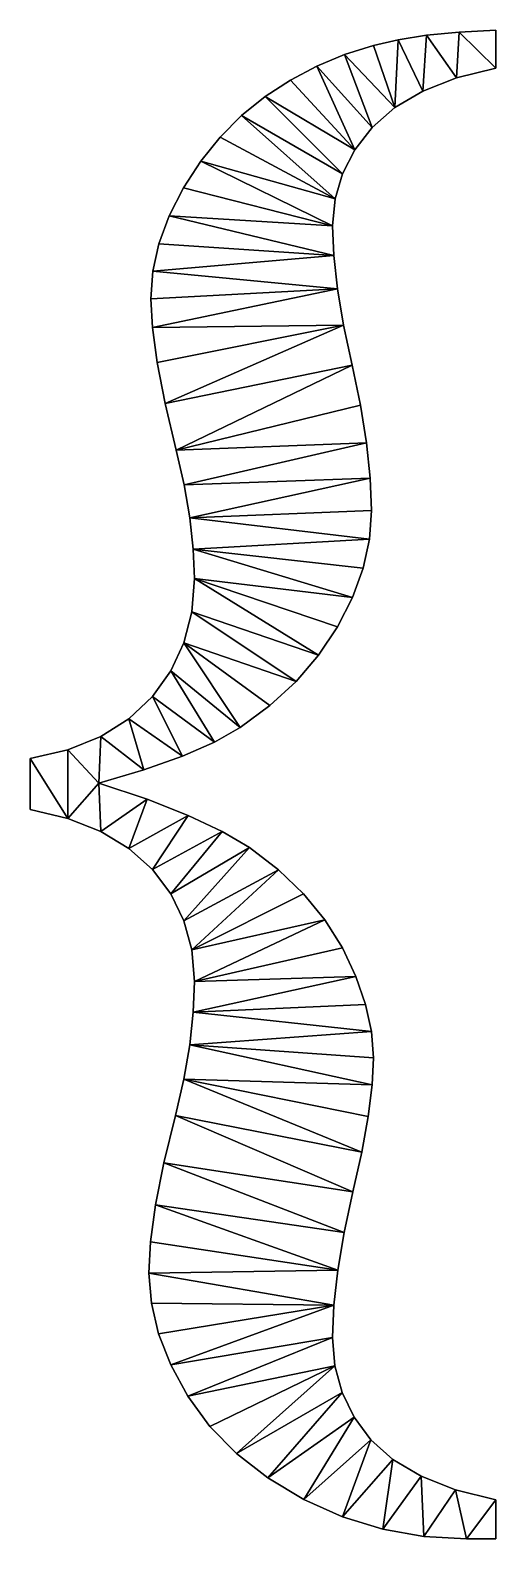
# Model space of a CAD drawing. Header units: metres. Extents: x 0.11 to 0.5, y -0.29 to 0.95.
import ezdxf

# ---------------------------------------------------------------- set-up
doc = ezdxf.new("R2010")
doc.units = ezdxf.units.M

msp = doc.modelspace()

# ---------------------------------------------------------------- meshes
at = {"layer": 'Armanisoft_0', "linetype": 'CONTINUOUS'}
mesh = msp.add_polyface(dxfattribs=at)
corners = [(0.30675, 0.89971), (0.380369, 0.855944), (0.370188, 0.836382), (0.349245, 0.924668), (0.394623, 0.874278), (0.327507, 0.913183), (0.371964, 0.934167), (0.413189, 0.890615), (0.395665, 0.941678), (0.415811, 0.946384), (0.436305, 0.904184), (0.43928, 0.950052), (0.463972, 0.914985), (0.466073, 0.95268), (0.496189, 0.954268), (0.496189, 0.923018), (0.30675, 0.89971, 0.229421), (0.370188, 0.836382, 0.229421), (0.380369, 0.855944, 0.229421), (0.349245, 0.924668, 0.229421), (0.394623, 0.874278, 0.229421), (0.327507, 0.913183, 0.229421), (0.371964, 0.934167, 0.229421), (0.413189, 0.890615, 0.229421), (0.395665, 0.941678, 0.229421), (0.415811, 0.946384, 0.229421), (0.436305, 0.904184, 0.229421), (0.43928, 0.950052, 0.229421), (0.463972, 0.914985, 0.229421), (0.466073, 0.95268, 0.229421), (0.496189, 0.923018, 0.229421), (0.496189, 0.954268, 0.229421), (0.496189, 0.923018), (0.496189, 0.954268), (0.496189, 0.954268, 0.229421), (0.496189, 0.923018, 0.229421), (0.463972, 0.914985), (0.463972, 0.914985, 0.229421), (0.436305, 0.904184), (0.436305, 0.904184, 0.229421), (0.413189, 0.890615), (0.413189, 0.890615, 0.229421), (0.394623, 0.874278), (0.394623, 0.874278, 0.229421), (0.380369, 0.855944), (0.380369, 0.855944, 0.229421), (0.370188, 0.836382), (0.370188, 0.836382, 0.229421), (0.364079, 0.815593), (0.364079, 0.815593, 0.229421), (0.362043, 0.793578), (0.362043, 0.793578, 0.229421), (0.363043, 0.769085), (0.363043, 0.769085, 0.229421), (0.366044, 0.741851), (0.366044, 0.741851, 0.229421), (0.371046, 0.711876), (0.371046, 0.711876, 0.229421), (0.378049, 0.67916), (0.378049, 0.67916, 0.229421), (0.371964, 0.934167), (0.349245, 0.924668), (0.349245, 0.924668, 0.229421), (0.371964, 0.934167, 0.229421), (0.395665, 0.941678), (0.395665, 0.941678, 0.229421), (0.415811, 0.946384), (0.415811, 0.946384, 0.229421), (0.43928, 0.950052), (0.43928, 0.950052, 0.229421), (0.466073, 0.95268), (0.466073, 0.95268, 0.229421)]
mesh.append_faces([[corners[k] for k in face] for face in [(0, 1, 2), (3, 4, 1), (3, 1, 5), (6, 7, 4), (6, 4, 3), (8, 7, 6), (9, 10, 7), (9, 7, 8), (11, 12, 10), (11, 10, 9), (13, 14, 15), (13, 15, 12), (13, 12, 11), (16, 17, 18), (19, 18, 20), (19, 21, 18), (22, 20, 23), (22, 19, 20), (24, 22, 23), (25, 23, 26), (25, 24, 23), (27, 26, 28), (27, 25, 26), (29, 30, 31), (29, 28, 30), (29, 27, 28), (32, 33, 34, 35), (36, 32, 35, 37), (38, 36, 37, 39), (40, 38, 39, 41), (42, 40, 41, 43), (44, 42, 43, 45), (46, 44, 45, 47), (48, 46, 47, 49), (50, 48, 49, 51), (52, 50, 51, 53), (54, 52, 53, 55), (56, 54, 55, 57), (58, 56, 57, 59), (60, 61, 62, 63), (64, 60, 63, 65), (66, 64, 65, 67), (68, 66, 67, 69), (70, 68, 69, 71), (33, 70, 71, 34)]])
mesh = msp.add_polyface(dxfattribs=at)
corners = [(0.213954, 0.70991), (0.366044, 0.741851), (0.371046, 0.711876), (0.217858, 0.681231), (0.212652, 0.7337), (0.214326, 0.756195), (0.363043, 0.769085), (0.219348, 0.778853), (0.227717, 0.801672), (0.362043, 0.793578), (0.239435, 0.824654), (0.253685, 0.846641), (0.364079, 0.815593), (0.269655, 0.86648), (0.287343, 0.88417), (0.370188, 0.836382), (0.30675, 0.89971), (0.327507, 0.913183), (0.380369, 0.855944), (0.213954, 0.70991, 0.229421), (0.371046, 0.711876, 0.229421), (0.366044, 0.741851, 0.229421), (0.217858, 0.681231, 0.229421), (0.212652, 0.7337, 0.229421), (0.214326, 0.756195, 0.229421), (0.363043, 0.769085, 0.229421), (0.219348, 0.778853, 0.229421), (0.227717, 0.801672, 0.229421), (0.362043, 0.793578, 0.229421), (0.239435, 0.824654, 0.229421), (0.253685, 0.846641, 0.229421), (0.364079, 0.815593, 0.229421), (0.269655, 0.86648, 0.229421), (0.287343, 0.88417, 0.229421), (0.370188, 0.836382, 0.229421), (0.30675, 0.89971, 0.229421), (0.327507, 0.913183, 0.229421), (0.380369, 0.855944, 0.229421), (0.213954, 0.70991), (0.217858, 0.681231), (0.217858, 0.681231, 0.229421), (0.213954, 0.70991, 0.229421), (0.212652, 0.7337), (0.212652, 0.7337, 0.229421), (0.214326, 0.756195), (0.214326, 0.756195, 0.229421), (0.219348, 0.778853), (0.219348, 0.778853, 0.229421), (0.227717, 0.801672), (0.227717, 0.801672, 0.229421), (0.239435, 0.824654), (0.239435, 0.824654, 0.229421), (0.253685, 0.846641), (0.253685, 0.846641, 0.229421), (0.269655, 0.86648), (0.269655, 0.86648, 0.229421), (0.287343, 0.88417), (0.287343, 0.88417, 0.229421), (0.30675, 0.89971), (0.30675, 0.89971, 0.229421), (0.327507, 0.913183), (0.327507, 0.913183, 0.229421), (0.349245, 0.924668), (0.349245, 0.924668, 0.229421)]
mesh.append_faces([[corners[k] for k in face] for face in [(0, 1, 2), (0, 2, 3), (4, 1, 0), (5, 6, 1), (5, 1, 4), (7, 6, 5), (8, 9, 6), (8, 6, 7), (10, 9, 8), (11, 12, 9), (11, 9, 10), (13, 12, 11), (14, 15, 12), (14, 12, 13), (16, 15, 14), (17, 18, 16), (19, 20, 21), (19, 22, 20), (23, 19, 21), (24, 21, 25), (24, 23, 21), (26, 24, 25), (27, 25, 28), (27, 26, 25), (29, 27, 28), (30, 28, 31), (30, 29, 28), (32, 30, 31), (33, 31, 34), (33, 32, 31), (35, 33, 34), (36, 35, 37), (38, 39, 40, 41), (42, 38, 41, 43), (44, 42, 43, 45), (46, 44, 45, 47), (48, 46, 47, 49), (50, 48, 49, 51), (52, 50, 51, 53), (54, 52, 53, 55), (56, 54, 55, 57), (58, 56, 57, 59), (60, 58, 59, 61), (62, 60, 61, 63)]])
mesh = msp.add_polyface(dxfattribs=at)
corners = [(0.248476, 0.50392), (0.378326, 0.488309), (0.366092, 0.464166), (0.247538, 0.528015), (0.392307, 0.536025), (0.387064, 0.512261), (0.244725, 0.553594), (0.393054, 0.586342), (0.394055, 0.5596), (0.240037, 0.580657), (0.390053, 0.615183), (0.233474, 0.609205), (0.378049, 0.67916), (0.385051, 0.646123), (0.224364, 0.647662), (0.371046, 0.711876), (0.217858, 0.681231), (0.248476, 0.50392, 0.229421), (0.366092, 0.464166, 0.229421), (0.378326, 0.488309, 0.229421), (0.247538, 0.528015, 0.229421), (0.387064, 0.512261, 0.229421), (0.392307, 0.536025, 0.229421), (0.244725, 0.553594, 0.229421), (0.394055, 0.5596, 0.229421), (0.393054, 0.586342, 0.229421), (0.240037, 0.580657, 0.229421), (0.390053, 0.615183, 0.229421), (0.233474, 0.609205, 0.229421), (0.385051, 0.646123, 0.229421), (0.378049, 0.67916, 0.229421), (0.224364, 0.647662, 0.229421), (0.371046, 0.711876, 0.229421), (0.217858, 0.681231, 0.229421), (0.385051, 0.646123), (0.378049, 0.67916), (0.378049, 0.67916, 0.229421), (0.385051, 0.646123, 0.229421), (0.390053, 0.615183), (0.390053, 0.615183, 0.229421), (0.393054, 0.586342), (0.393054, 0.586342, 0.229421), (0.394055, 0.5596), (0.394055, 0.5596, 0.229421), (0.392307, 0.536025), (0.392307, 0.536025, 0.229421), (0.387064, 0.512261), (0.387064, 0.512261, 0.229421), (0.378326, 0.488309), (0.378326, 0.488309, 0.229421), (0.366092, 0.464166), (0.366092, 0.464166, 0.229421), (0.248476, 0.50392), (0.246319, 0.476417), (0.246319, 0.476417, 0.229421), (0.248476, 0.50392, 0.229421), (0.247538, 0.528015), (0.247538, 0.528015, 0.229421), (0.244725, 0.553594), (0.244725, 0.553594, 0.229421), (0.240037, 0.580657), (0.240037, 0.580657, 0.229421), (0.233474, 0.609205), (0.233474, 0.609205, 0.229421), (0.224364, 0.647662), (0.224364, 0.647662, 0.229421), (0.217858, 0.681231), (0.217858, 0.681231, 0.229421)]
mesh.append_faces([[corners[k] for k in face] for face in [(0, 1, 2), (3, 4, 5), (3, 5, 1), (3, 1, 0), (6, 7, 8), (6, 8, 4), (6, 4, 3), (9, 10, 7), (9, 7, 6), (11, 12, 13), (11, 13, 10), (11, 10, 9), (14, 15, 12), (14, 12, 11), (16, 15, 14), (17, 18, 19), (20, 21, 22), (20, 19, 21), (20, 17, 19), (23, 24, 25), (23, 22, 24), (23, 20, 22), (26, 25, 27), (26, 23, 25), (28, 29, 30), (28, 27, 29), (28, 26, 27), (31, 30, 32), (31, 28, 30), (33, 31, 32), (34, 35, 36, 37), (38, 34, 37, 39), (40, 38, 39, 41), (42, 40, 41, 43), (44, 42, 43, 45), (46, 44, 45, 47), (48, 46, 47, 49), (50, 48, 49, 51), (52, 53, 54, 55), (56, 52, 55, 57), (58, 56, 57, 59), (60, 58, 59, 61), (62, 60, 61, 63), (64, 62, 63, 65), (66, 64, 65, 67)]])
mesh = msp.add_polyface(dxfattribs=at)
corners = [(0.171613, 0.374108), (0.207063, 0.346641), (0.16997, 0.335795), (0.144552, 0.36321), (0.194752, 0.388639), (0.23877, 0.357844), (0.213967, 0.406803), (0.265091, 0.369405), (0.229065, 0.427858), (0.286026, 0.381324), (0.239849, 0.451062), (0.332094, 0.419219), (0.310569, 0.39939), (0.246319, 0.476417), (0.350601, 0.440811), (0.248476, 0.50392), (0.366092, 0.464166), (0.171613, 0.374108, 0.229421), (0.16997, 0.335795, 0.229421), (0.207063, 0.346641, 0.229421), (0.144552, 0.36321, 0.229421), (0.194752, 0.388639, 0.229421), (0.23877, 0.357844, 0.229421), (0.213967, 0.406803, 0.229421), (0.265091, 0.369405, 0.229421), (0.229065, 0.427858, 0.229421), (0.286026, 0.381324, 0.229421), (0.239849, 0.451062, 0.229421), (0.310569, 0.39939, 0.229421), (0.332094, 0.419219, 0.229421), (0.246319, 0.476417, 0.229421), (0.350601, 0.440811, 0.229421), (0.248476, 0.50392, 0.229421), (0.366092, 0.464166, 0.229421), (0.350601, 0.440811), (0.366092, 0.464166), (0.366092, 0.464166, 0.229421), (0.350601, 0.440811, 0.229421), (0.332094, 0.419219), (0.332094, 0.419219, 0.229421), (0.310569, 0.39939), (0.310569, 0.39939, 0.229421), (0.286026, 0.381324), (0.286026, 0.381324, 0.229421), (0.265091, 0.369405), (0.265091, 0.369405, 0.229421), (0.23877, 0.357844), (0.23877, 0.357844, 0.229421), (0.207063, 0.346641), (0.207063, 0.346641, 0.229421), (0.144552, 0.36321), (0.113567, 0.355945), (0.113567, 0.355945, 0.229421), (0.144552, 0.36321, 0.229421), (0.171613, 0.374108), (0.171613, 0.374108, 0.229421), (0.194752, 0.388639), (0.194752, 0.388639, 0.229421), (0.213967, 0.406803), (0.213967, 0.406803, 0.229421), (0.229065, 0.427858), (0.229065, 0.427858, 0.229421), (0.239849, 0.451062), (0.239849, 0.451062, 0.229421), (0.246319, 0.476417), (0.246319, 0.476417, 0.229421)]
mesh.append_faces([[corners[k] for k in face] for face in [(0, 1, 2), (0, 2, 3), (4, 5, 1), (4, 1, 0), (6, 7, 5), (6, 5, 4), (8, 9, 7), (8, 7, 6), (10, 11, 12), (10, 12, 9), (10, 9, 8), (13, 14, 11), (13, 11, 10), (15, 16, 14), (15, 14, 13), (17, 18, 19), (17, 20, 18), (21, 19, 22), (21, 17, 19), (23, 22, 24), (23, 21, 22), (25, 24, 26), (25, 23, 24), (27, 28, 29), (27, 26, 28), (27, 25, 26), (30, 29, 31), (30, 27, 29), (32, 31, 33), (32, 30, 31), (34, 35, 36, 37), (38, 34, 37, 39), (40, 38, 39, 41), (42, 40, 41, 43), (44, 42, 43, 45), (46, 44, 45, 47), (48, 46, 47, 49), (50, 51, 52, 53), (54, 50, 53, 55), (56, 54, 55, 57), (58, 56, 57, 59), (60, 58, 59, 61), (62, 60, 61, 63), (64, 62, 63, 65)]])
mesh = msp.add_polyface(dxfattribs=at)
corners = [(0.246319, 0.198709), (0.31755, 0.264625), (0.338252, 0.244748), (0.239849, 0.222664), (0.293664, 0.282946), (0.229065, 0.244668), (0.271444, 0.296023), (0.213967, 0.26472), (0.243421, 0.30919), (0.194752, 0.282109), (0.209597, 0.322447), (0.171613, 0.296122), (0.16997, 0.335795), (0.144552, 0.306761), (0.113567, 0.355945), (0.113567, 0.314024), (0.144552, 0.36321), (0.246319, 0.198709, 0.229421), (0.338252, 0.244748, 0.229421), (0.31755, 0.264625, 0.229421), (0.239849, 0.222664, 0.229421), (0.293664, 0.282946, 0.229421), (0.229065, 0.244668, 0.229421), (0.271444, 0.296023, 0.229421), (0.213967, 0.26472, 0.229421), (0.243421, 0.30919, 0.229421), (0.194752, 0.282109, 0.229421), (0.209597, 0.322447, 0.229421), (0.171613, 0.296122, 0.229421), (0.16997, 0.335795, 0.229421), (0.144552, 0.306761, 0.229421), (0.113567, 0.355945, 0.229421), (0.113567, 0.314024, 0.229421), (0.144552, 0.36321, 0.229421), (0.16997, 0.335795), (0.207063, 0.346641), (0.207063, 0.346641, 0.229421), (0.16997, 0.335795, 0.229421), (0.209597, 0.322447), (0.209597, 0.322447, 0.229421), (0.243421, 0.30919), (0.243421, 0.30919, 0.229421), (0.271444, 0.296023), (0.271444, 0.296023, 0.229421), (0.293664, 0.282946), (0.293664, 0.282946, 0.229421), (0.31755, 0.264625), (0.31755, 0.264625, 0.229421), (0.338252, 0.244748), (0.338252, 0.244748, 0.229421), (0.355768, 0.223313), (0.355768, 0.223313, 0.229421), (0.229065, 0.244668), (0.239849, 0.222664), (0.239849, 0.222664, 0.229421), (0.229065, 0.244668, 0.229421), (0.213967, 0.26472), (0.213967, 0.26472, 0.229421), (0.194752, 0.282109), (0.194752, 0.282109, 0.229421), (0.171613, 0.296122), (0.171613, 0.296122, 0.229421), (0.144552, 0.306761), (0.144552, 0.306761, 0.229421), (0.113567, 0.314024), (0.113567, 0.314024, 0.229421), (0.113567, 0.355945), (0.113567, 0.355945, 0.229421)]
mesh.append_faces([[corners[k] for k in face] for face in [(0, 1, 2), (3, 4, 1), (3, 1, 0), (5, 6, 4), (5, 4, 3), (7, 8, 6), (7, 6, 5), (9, 10, 8), (9, 8, 7), (11, 12, 10), (11, 10, 9), (13, 12, 11), (14, 13, 15), (16, 12, 13), (16, 13, 14), (17, 18, 19), (20, 19, 21), (20, 17, 19), (22, 21, 23), (22, 20, 21), (24, 23, 25), (24, 22, 23), (26, 25, 27), (26, 24, 25), (28, 27, 29), (28, 26, 27), (30, 28, 29), (31, 32, 30), (33, 30, 29), (33, 31, 30), (34, 35, 36, 37), (38, 34, 37, 39), (40, 38, 39, 41), (42, 40, 41, 43), (44, 42, 43, 45), (46, 44, 45, 47), (48, 46, 47, 49), (50, 48, 49, 51), (52, 53, 54, 55), (56, 52, 55, 57), (58, 56, 57, 59), (60, 58, 59, 61), (62, 60, 61, 63), (64, 62, 63, 65), (66, 64, 65, 67)]])
mesh = msp.add_polyface(dxfattribs=at)
corners = [(0.239823, 0.092611), (0.394531, 0.087766), (0.391387, 0.061964), (0.386147, 0.032707), (0.233094, 0.062812), (0.24463, 0.120876), (0.393987, 0.131753), (0.395579, 0.110115), (0.247514, 0.147606), (0.381247, 0.176857), (0.38921, 0.154001), (0.248476, 0.172802), (0.355768, 0.223313), (0.3701, 0.200322), (0.246319, 0.198709), (0.338252, 0.244748), (0.233094, 0.062812, 0.229421), (0.378811, -0.000003, 0.229421), (0.386147, 0.032707, 0.229421), (0.239823, 0.092611, 0.229421), (0.391387, 0.061964, 0.229421), (0.394531, 0.087766, 0.229421), (0.24463, 0.120876, 0.229421), (0.395579, 0.110115, 0.229421), (0.393987, 0.131753, 0.229421), (0.247514, 0.147606, 0.229421), (0.38921, 0.154001, 0.229421), (0.381247, 0.176857, 0.229421), (0.248476, 0.172802, 0.229421), (0.3701, 0.200322, 0.229421), (0.355768, 0.223313, 0.229421), (0.246319, 0.198709, 0.229421), (0.338252, 0.244748, 0.229421), (0.3701, 0.200322), (0.355768, 0.223313), (0.355768, 0.223313, 0.229421), (0.3701, 0.200322, 0.229421), (0.381247, 0.176857), (0.381247, 0.176857, 0.229421), (0.38921, 0.154001), (0.38921, 0.154001, 0.229421), (0.393987, 0.131753), (0.393987, 0.131753, 0.229421), (0.395579, 0.110115), (0.395579, 0.110115, 0.229421), (0.394531, 0.087766), (0.394531, 0.087766, 0.229421), (0.391387, 0.061964), (0.391387, 0.061964, 0.229421), (0.386147, 0.032707), (0.386147, 0.032707, 0.229421), (0.233094, 0.062812), (0.223484, 0.023789), (0.223484, 0.023789, 0.229421), (0.233094, 0.062812, 0.229421), (0.239823, 0.092611), (0.239823, 0.092611, 0.229421), (0.24463, 0.120876), (0.24463, 0.120876, 0.229421), (0.247514, 0.147606), (0.247514, 0.147606, 0.229421), (0.248476, 0.172802), (0.248476, 0.172802, 0.229421), (0.246319, 0.198709), (0.246319, 0.198709, 0.229421), (0.239849, 0.222664), (0.239849, 0.222664, 0.229421)]
mesh.append_faces([[corners[k] for k in face] for face in [(0, 1, 2), (0, 2, 3), (0, 3, 4), (5, 6, 7), (5, 7, 1), (5, 1, 0), (8, 9, 10), (8, 10, 6), (8, 6, 5), (11, 12, 13), (11, 13, 9), (11, 9, 8), (14, 15, 12), (14, 12, 11), (16, 17, 18), (19, 20, 21), (19, 18, 20), (19, 16, 18), (22, 23, 24), (22, 21, 23), (22, 19, 21), (25, 26, 27), (25, 24, 26), (25, 22, 24), (28, 29, 30), (28, 27, 29), (28, 25, 27), (31, 30, 32), (31, 28, 30), (33, 34, 35, 36), (37, 33, 36, 38), (39, 37, 38, 40), (41, 39, 40, 42), (43, 41, 42, 44), (45, 43, 44, 46), (47, 45, 46, 48), (49, 47, 48, 50), (51, 52, 53, 54), (55, 51, 54, 56), (57, 55, 56, 58), (59, 57, 58, 60), (61, 59, 60, 62), (63, 61, 62, 64), (65, 63, 64, 66)]])
mesh = msp.add_polyface(dxfattribs=at)
corners = [(0.28301, -0.215082), (0.364005, -0.143072), (0.36989, -0.164906), (0.243195, -0.167881), (0.362043, -0.119587), (0.261165, -0.192688), (0.229166, -0.142051), (0.363091, -0.093096), (0.219145, -0.116587), (0.213132, -0.091491), (0.211128, -0.066761), (0.366235, -0.064335), (0.212501, -0.040997), (0.21662, -0.010814), (0.371475, -0.033304), (0.223484, 0.023789), (0.378811, -0.000003), (0.233094, 0.062812), (0.386147, 0.032707), (0.28301, -0.215082, 0.229421), (0.36989, -0.164906, 0.229421), (0.364005, -0.143072, 0.229421), (0.243195, -0.167881, 0.229421), (0.362043, -0.119587, 0.229421), (0.261165, -0.192688, 0.229421), (0.229166, -0.142051, 0.229421), (0.363091, -0.093096, 0.229421), (0.219145, -0.116587, 0.229421), (0.213132, -0.091491, 0.229421), (0.211128, -0.066761, 0.229421), (0.366235, -0.064335, 0.229421), (0.212501, -0.040997, 0.229421), (0.21662, -0.010814, 0.229421), (0.371475, -0.033304, 0.229421), (0.223484, 0.023789, 0.229421), (0.378811, -0.000003, 0.229421), (0.233094, 0.062812, 0.229421), (0.378811, -0.000003), (0.386147, 0.032707), (0.386147, 0.032707, 0.229421), (0.378811, -0.000003, 0.229421), (0.371475, -0.033304), (0.371475, -0.033304, 0.229421), (0.366235, -0.064335), (0.366235, -0.064335, 0.229421), (0.363091, -0.093096), (0.363091, -0.093096, 0.229421), (0.362043, -0.119587), (0.362043, -0.119587, 0.229421), (0.364005, -0.143072), (0.364005, -0.143072, 0.229421), (0.36989, -0.164906), (0.36989, -0.164906, 0.229421), (0.229166, -0.142051), (0.243195, -0.167881), (0.243195, -0.167881, 0.229421), (0.229166, -0.142051, 0.229421), (0.219145, -0.116587), (0.219145, -0.116587, 0.229421), (0.213132, -0.091491), (0.213132, -0.091491, 0.229421), (0.211128, -0.066761), (0.211128, -0.066761, 0.229421), (0.212501, -0.040997), (0.212501, -0.040997, 0.229421), (0.21662, -0.010814), (0.21662, -0.010814, 0.229421), (0.223484, 0.023789), (0.223484, 0.023789, 0.229421)]
mesh.append_faces([[corners[k] for k in face] for face in [(0, 1, 2), (3, 4, 1), (3, 1, 5), (6, 7, 4), (6, 4, 3), (8, 7, 6), (9, 7, 8), (10, 11, 7), (10, 7, 9), (12, 11, 10), (13, 14, 11), (13, 11, 12), (15, 16, 14), (15, 14, 13), (17, 18, 16), (17, 16, 15), (19, 20, 21), (22, 21, 23), (22, 24, 21), (25, 23, 26), (25, 22, 23), (27, 25, 26), (28, 27, 26), (29, 26, 30), (29, 28, 26), (31, 29, 30), (32, 30, 33), (32, 31, 30), (34, 33, 35), (34, 32, 33), (36, 34, 35), (37, 38, 39, 40), (41, 37, 40, 42), (43, 41, 42, 44), (45, 43, 44, 46), (47, 45, 46, 48), (49, 47, 48, 50), (51, 49, 50, 52), (53, 54, 55, 56), (57, 53, 56, 58), (59, 57, 58, 60), (61, 59, 60, 62), (63, 61, 62, 64), (65, 63, 64, 66), (67, 65, 66, 68)]])
mesh = msp.add_polyface(dxfattribs=at)
corners = [(0.471955, -0.285061), (0.463005, -0.244697), (0.496189, -0.253049), (0.496189, -0.285061), (0.437138, -0.283144), (0.434817, -0.233674), (0.403261, -0.2771), (0.411627, -0.21998), (0.370322, -0.266929), (0.393433, -0.203614), (0.338322, -0.252631), (0.3797, -0.185086), (0.308729, -0.235063), (0.36989, -0.164906), (0.28301, -0.215082), (0.261165, -0.192688), (0.364005, -0.143072), (0.471955, -0.285061, 0.229421), (0.496189, -0.253049, 0.229421), (0.463005, -0.244697, 0.229421), (0.496189, -0.285061, 0.229421), (0.437138, -0.283144, 0.229421), (0.434817, -0.233674, 0.229421), (0.403261, -0.2771, 0.229421), (0.411627, -0.21998, 0.229421), (0.370322, -0.266929, 0.229421), (0.393433, -0.203614, 0.229421), (0.338322, -0.252631, 0.229421), (0.3797, -0.185086, 0.229421), (0.308729, -0.235063, 0.229421), (0.36989, -0.164906, 0.229421), (0.28301, -0.215082, 0.229421), (0.261165, -0.192688, 0.229421), (0.364005, -0.143072, 0.229421), (0.3797, -0.185086), (0.36989, -0.164906), (0.36989, -0.164906, 0.229421), (0.3797, -0.185086, 0.229421), (0.393433, -0.203614), (0.393433, -0.203614, 0.229421), (0.411627, -0.21998), (0.411627, -0.21998, 0.229421), (0.434817, -0.233674), (0.434817, -0.233674, 0.229421), (0.463005, -0.244697), (0.463005, -0.244697, 0.229421), (0.496189, -0.253049), (0.496189, -0.253049, 0.229421), (0.496189, -0.285061), (0.496189, -0.285061, 0.229421), (0.471955, -0.285061), (0.471955, -0.285061, 0.229421), (0.437138, -0.283144), (0.437138, -0.283144, 0.229421), (0.403261, -0.2771), (0.403261, -0.2771, 0.229421), (0.370322, -0.266929), (0.370322, -0.266929, 0.229421), (0.338322, -0.252631), (0.338322, -0.252631, 0.229421), (0.308729, -0.235063), (0.308729, -0.235063, 0.229421), (0.28301, -0.215082), (0.28301, -0.215082, 0.229421), (0.261165, -0.192688), (0.261165, -0.192688, 0.229421), (0.243195, -0.167881), (0.243195, -0.167881, 0.229421)]
mesh.append_faces([[corners[k] for k in face] for face in [(0, 1, 2), (0, 2, 3), (4, 5, 1), (4, 1, 0), (6, 7, 5), (6, 5, 4), (8, 9, 7), (8, 7, 6), (10, 11, 9), (10, 9, 8), (12, 13, 11), (12, 11, 10), (14, 13, 12), (15, 16, 14), (17, 18, 19), (17, 20, 18), (21, 19, 22), (21, 17, 19), (23, 22, 24), (23, 21, 22), (25, 24, 26), (25, 23, 24), (27, 26, 28), (27, 25, 26), (29, 28, 30), (29, 27, 28), (31, 29, 30), (32, 31, 33), (34, 35, 36, 37), (38, 34, 37, 39), (40, 38, 39, 41), (42, 40, 41, 43), (44, 42, 43, 45), (46, 44, 45, 47), (48, 46, 47, 49), (50, 48, 49, 51), (52, 50, 51, 53), (54, 52, 53, 55), (56, 54, 55, 57), (58, 56, 57, 59), (60, 58, 59, 61), (62, 60, 61, 63), (64, 62, 63, 65), (66, 64, 65, 67)]])

doc.saveas('drawing.dxf')
